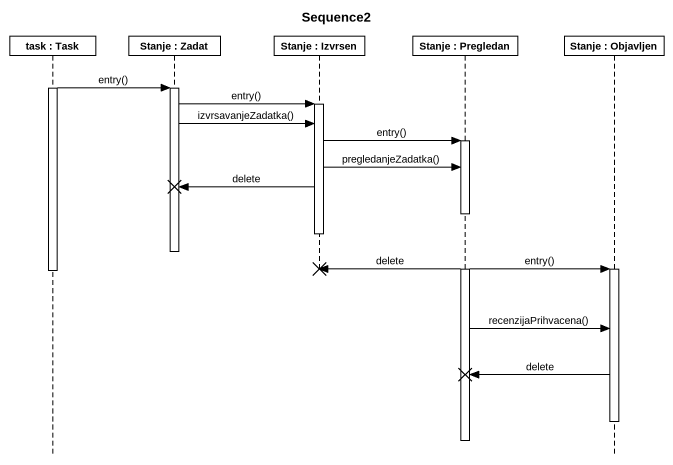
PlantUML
@startuml
title Sequence2
hide footbox
participant "task : Task" as task
participant "Stanje : Zadat" as Stanje
participant "Stanje : Izvrsen" as Stanje_2
participant "Stanje : Pregledan" as Stanje_3
participant "Stanje : Objavljen" as Stanje_4

activate task
task -> Stanje : entry()
activate Stanje
Stanje -> Stanje_2 : entry()
activate Stanje_2
Stanje -> Stanje_2 : izvrsavanjeZadatka()
Stanje_2 -> Stanje_3 : entry()
activate Stanje_3
Stanje_2 -> Stanje_3 : pregledanjeZadatka()
Stanje_2 -> Stanje !! : delete
deactivate Stanje_2
deactivate Stanje
Stanje_3 -> Stanje_4 : entry()
Stanje_3 -> Stanje_2 !! : delete
activate Stanje_4
deactivate task
Stanje_3 -> Stanje_4 : recenzijaPrihvacena()
Stanje_4 -> Stanje_3 !! : delete
deactivate Stanje_4
deactivate Stanje_3
@enduml
